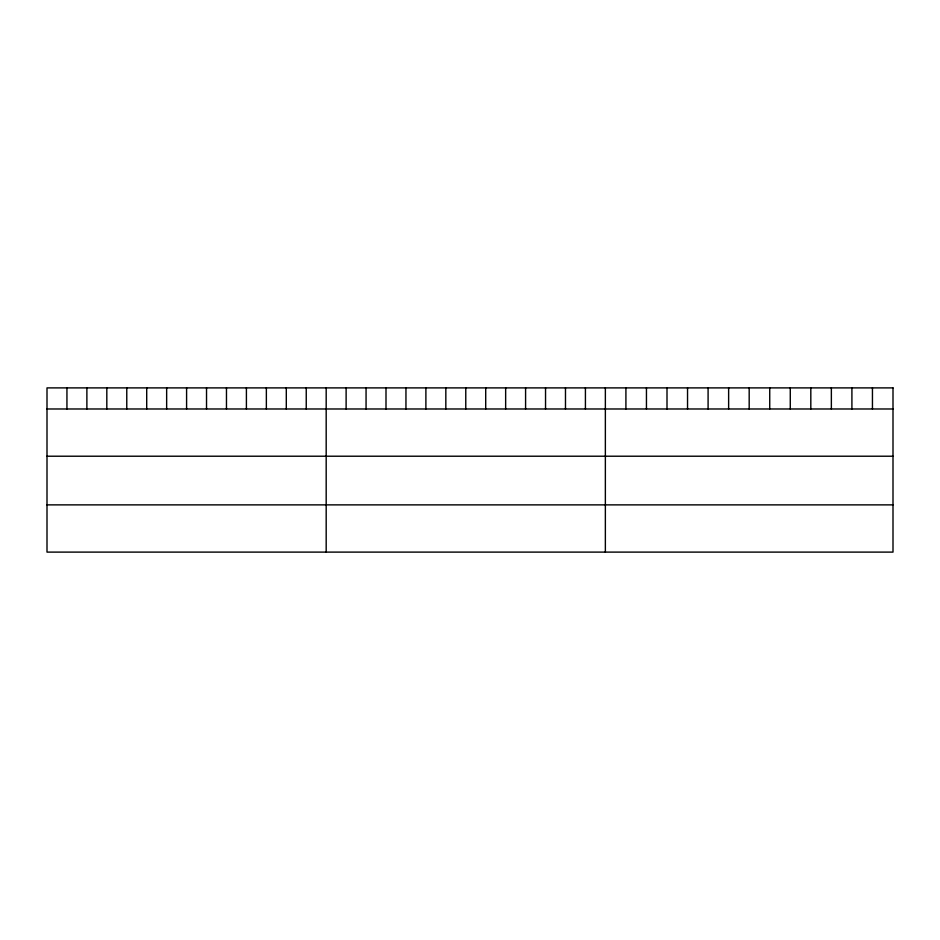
<?xml version="1.0" encoding="UTF-8"?>
<svg xmlns="http://www.w3.org/2000/svg" width="940" height="940" viewBox="0 0 940 940"><rect width="100%" height="100%" fill="white"/><g stroke="black" fill="none" stroke-linecap="round" stroke-linejoin="round"><path stroke-width="1.41" d="M47 408.982L893 408.982M47 456.217L893 456.217M47 504.874L893 504.874M872.449 387.891L872.449 408.982M851.91 387.891L851.91 408.982M831.36 387.891L831.36 408.982M810.82 387.891L810.82 408.982M790.27 387.891L790.27 408.982M769.731 387.891L769.731 408.982M749.18 387.891L749.18 408.982M728.629 387.891L728.629 408.982M708.09 387.891L708.09 408.982M687.539 387.891L687.539 408.982M667 387.891L667 408.982M646.45 387.891L646.45 408.982M625.911 387.891L625.911 408.982M605.36 387.891L605.36 552.109M585.42 387.891L585.42 408.982M565.481 387.891L565.481 408.982M545.541 387.891L545.541 408.982M525.589 387.891L525.589 408.982M505.649 387.891L505.649 408.982M485.71 387.891L485.71 408.982M465.77 387.891L465.77 408.982M445.83 387.891L445.83 408.982M425.89 387.891L425.89 408.982M405.951 387.891L405.951 408.982M385.999 387.891L385.999 408.982M366.06 387.891L366.06 408.982M346.12 387.891L346.12 408.982M326.18 387.891L326.18 552.109M306.24 387.891L306.24 408.982M286.3 387.891L286.3 408.982M266.361 387.891L266.361 408.982M246.409 387.891L246.409 408.982M226.47 387.891L226.47 408.982M206.53 387.891L206.53 408.982M186.59 387.891L186.59 408.982M166.65 387.891L166.65 408.982M146.71 387.891L146.71 408.982M126.771 387.891L126.771 408.982M106.819 387.891L106.819 408.982M86.88 387.891L86.88 408.982M66.94 387.891L66.94 408.982M893 387.891L47 387.891L47 552.109L893 552.109L893 387.891"/></g></svg>
